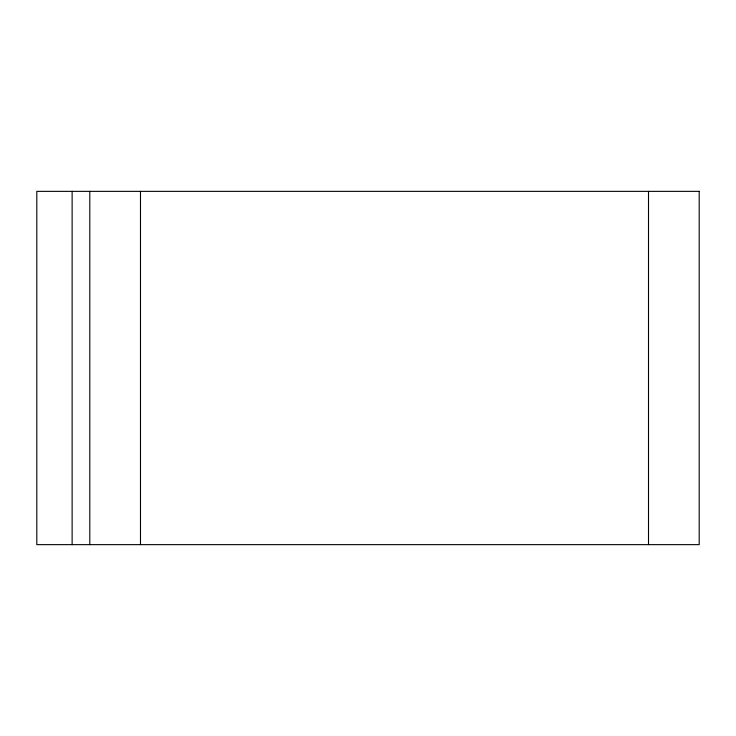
<?xml version="1.0" encoding="UTF-8"?>
<svg xmlns="http://www.w3.org/2000/svg" width="736" height="736" viewBox="0 0 736 736"><rect width="100%" height="100%" fill="white"/><g stroke="black" fill="none" stroke-linecap="round" stroke-linejoin="round"><path stroke-width="1.1" d="M648.508 191.36L648.508 544.64M140.484 191.36L140.484 544.64M89.792 191.36L89.792 544.64M72.128 191.36L72.128 544.64M699.2 191.36L36.8 191.36L36.8 544.64L699.2 544.64L699.2 191.36"/></g></svg>
